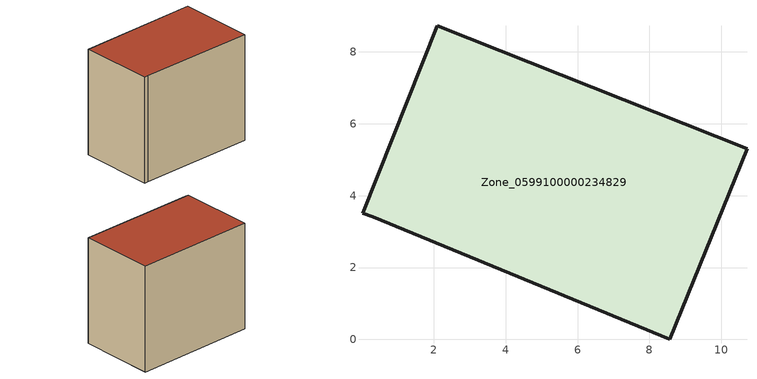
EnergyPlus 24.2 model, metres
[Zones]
Zone_0599100000234829
 floor ground (C_G): 0.01,3.51 2.1,8.73 10.71,5.31 8.57,0 0.3,3.41 z0.42
 wall outside (C_F): 8.57,0 10.71,5.31 2.1,8.73 0.01,3.51 0.3,3.41 8.57,0 z0.42:8.55
 roof outside (C_R): 2.1,8.73 0.01,3.51 0.3,3.41 8.57,0 10.71,5.31 z8.55
[BUILDING]
Pand.0599100000234829: North Axis=0; Terrain=City; Loads Convergence Tolerance Value=0.04; Temperature Convergence Tolerance Value=0.4; Solar Distribution=FullExterior; Maximum Number of Warmup Days=25; Minimum Number of Warmup Days=1
[Site:Location]
Rotterdam.The.Hague.AP_ZH_NLD Design_Conditions: Latitude=51.96; Longitude=4.45; Time Zone=1; Elevation=-4.5
[SITE:GROUNDTEMPERATURE:BUILDINGSURFACE]
18, 18, 18, 18, 18, 18, 18, 18, 18, 18, 18, 18
[MATERIAL] Thermal Absorptance=0.9; Solar Absorptance=0.7; Visible Absorptance=0.7
Name | Roughness | Thickness | Conductivity | Density | Specific Heat
G.TC.1965-1974 | MediumSmooth | 0.15 | 0.882353 | 540 | 1210
F.TC.1965-1974 | Rough | 0.3 | 0.697674 | 1920 | 840
R.TC.1965-1974 | MediumRough | 0.2 | 0.232558 | 1500 | 1000
[CONSTRUCTION]
C_G: G.TC.1965-1974
C_F: F.TC.1965-1974
C_R: R.TC.1965-1974
[ZONE]
Zone_0599100000234829: Type=1; Multiplier=1; Ceiling Height=Autocalculate; Volume=Autocalculate; Floor Area=autocalculate; Part of Total Floor Area=Yes
[ZONEINFILTRATION:DESIGNFLOWRATE]
Infil_Zone_0599100000234829: Zone or ZoneList or Space or SpaceList=Zone_0599100000234829; Schedule=AlwaysOn; Design Flow Rate Calculation Method=Flow/Area; Flow Rate per Floor Area=0.003; Constant Term Coefficient=1; Temperature Term Coefficient=0; Velocity Term Coefficient=0; Velocity Squared Term Coefficient=0
[HVACTEMPLATE:ZONE:IDEALLOADSAIRSYSTEM]
Zone_0599100000234829: Maximum Heating Supply Air Temperature=50; Minimum Cooling Supply Air Temperature=13; Maximum Heating Supply Air Humidity Ratio=0.0156; Minimum Cooling Supply Air Humidity Ratio=0.0077; Heating Limit=NoLimit; Cooling Limit=NoLimit; Dehumidification Control Type=ConstantSensibleHeatRatio; Cooling Sensible Heat Ratio=0.7; Dehumidification Setpoint=60; Humidification Control Type=None; Humidification Setpoint=30; Outdoor Air Method=None; Outdoor Air Flow Rate per Person=0.00944; Outdoor Air Flow Rate per Zone Floor Area=0; Outdoor Air Flow Rate per Zone=0; Demand Controlled Ventilation Type=None; Outdoor Air Economizer Type=NoEconomizer; Heat Recovery Type=None; Sensible Heat Recovery Effectiveness=0.7; Latent Heat Recovery Effectiveness=0.65
[ZONECONTROL:THERMOSTAT]
ThermostatControl_Zone_0599100000234829: Zone or ZoneList=Zone_0599100000234829; Control Type Schedule=DualSetpointControlType; Control 1=Thermostat_Zone_0599100000234829; Temperature Difference Between Cutout And Setpoint=0
[THERMOSTATSETPOINT:DUALSETPOINT]
Thermostat_Zone_0599100000234829: Heating Setpoint Temperature Schedule=HeatingSetpoint_Zone_0599100000234829; Cooling Setpoint Temperature Schedule=CoolingSetpoint_Zone_0599100000234829
[SCHEDULE:COMPACT]
HeatingSetpoint_Zone_0599100000234829: Through: 12/31, For: AllDays, Until: 24:00, 21
CoolingSetpoint_Zone_0599100000234829: Through: 12/31, For: AllDays, Until: 24:00, 24
DualSetpointControlType: Through: 12/31, For: AllDays, Until: 24:00, 4
AlwaysOn: Through: 12/31, For: AllDays, Until: 24:00, 1
